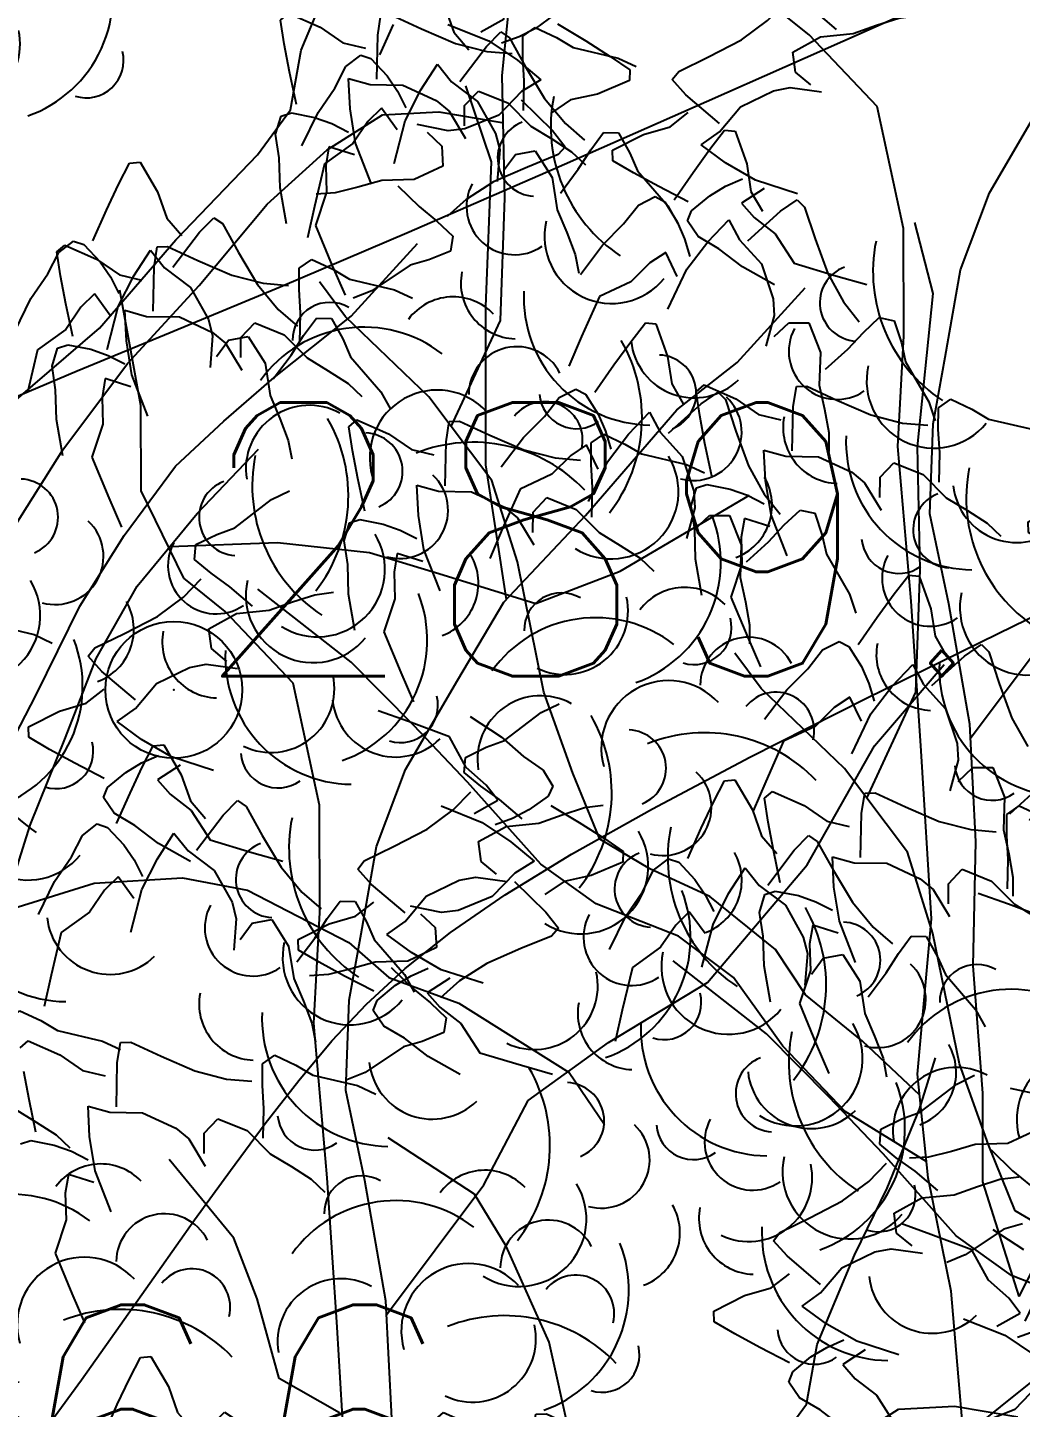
# Model space of a CAD drawing. Header units: millimetres. Extents: x 524954 to 526204, y 9523489 to 9524010.
# Drawn here: x 525984.51 to 525988.13, y 9523735.39 to 9523740.43 of the extents above; entities that cross this region are included whole.
import ezdxf

# ---------------------------------------------------------------- set-up
doc = ezdxf.new("R2010")
doc.units = ezdxf.units.MM
doc.header["$PDMODE"] = 32
doc.header["$PDSIZE"] = 0.5
doc.linetypes.add('ACAD_ISO12W100', pattern=[21, 12, -3, 0, -3, 0, -3])
for name, color, linetype in [('Arbre', 34, 'ACAD_ISO12W100'), ('CN_01_00', 3, 'Continuous'), ('CN_02_00', 4, 'Continuous'), ('CN_10_00', 1, 'Continuous'), ('TopoAlt', 3, 'Continuous'), ('TOPOJIS', 7, 'Continuous')]:
    doc.layers.add(name, color=color, linetype=linetype)
doc.styles.add('Simplex 1.0', font='Simplex.shx', dxfattribs={"width": 0.99, "height": 1})

# ---------------------------------------------------------------- blocks, each defined once
blk = doc.blocks.new('TCPOINT M')
at = {"color": 0}
blk.add_point((0, 0), dxfattribs=at)
at = {"layer": 'TopoAlt', "style": 'Simplex 1.0', "width": 0.99}
blk.add_attdef('ALT', (0.15, 0.15), '', height=1, dxfattribs=at)
blk = doc.blocks.new('v088')
at = {"color": 3, "linetype": 'Continuous'}
for p, q in [((0.1184, 12.2906), (0.1522, 12.1952)), ((-0.1179, 12.1126), (-0.0686, 12.2238)), ((0.1522, 12.1952), (0.2074, 12.1313)), ((0.2717, 12.1435), (0.3242, 12.1966)), ((0.3242, 12.1966), (0.3557, 12.1751)), ((0.3557, 12.1751), (0.415, 12.0689)), ((-0.2428, 12.0693), (-0.1881, 12.111)), ((-0.1881, 12.111), (-0.1505, 12.0986)), ((0.1746, 12.0155), (0.2717, 12.1435)), ((-0.2828, 11.9912), (-0.2428, 12.0693)), ((-0.1505, 12.0986), (-0.0915, 12.0354)), ((0.0317, 11.9844), (0.0922, 12.0781)), ((0.0922, 12.0781), (0.1437, 12.0135)), ((0.415, 12.0689), (0.4841, 11.9528)), ((-0.0915, 12.0354), (-0.0536, 11.98)), ((0.1437, 12.0135), (0.2395, 11.9416)), ((-0.344, 11.9013), (-0.2828, 11.9912)), ((-0.0536, 11.98), (-0.0225, 11.9193)), ((-0.0252, 11.8718), (0.0317, 11.9844)), ((0.4841, 11.9528), (0.5601, 11.8616)), ((-0.4033, 11.7804), (-0.344, 11.9013)), ((-0.1123, 11.9179), (-0.1618, 11.8694)), ((-0.0542, 11.8389), (-0.1123, 11.9179)), ((0.2395, 11.9416), (0.3048, 11.8248)), ((-0.1618, 11.8694), (-0.2169, 11.7884)), ((-0.066, 11.7153), (-0.0252, 11.8718)), ((0.5601, 11.8616), (0.6304, 11.8005)), ((0.3048, 11.8248), (0.32, 11.7651)), ((0.6527, 11.7656), (0.6994, 11.8293)), ((0.6994, 11.8293), (0.7544, 11.828)), ((0.7544, 11.828), (0.796, 11.7537)), ((1.0886, 11.7676), (1.1424, 11.8368)), ((1.1424, 11.8368), (1.1809, 11.833)), ((1.1809, 11.833), (1.2232, 11.7138)), ((-0.2169, 11.7884), (-0.3202, 11.714)), ((0.32, 11.7651), (0.3106, 11.6498)), ((0.3344, 11.6895), (0.378, 11.7487)), ((0.378, 11.7487), (0.4498, 11.7623)), ((0.4498, 11.7623), (0.5114, 11.6644)), ((0.6075, 11.6944), (0.6527, 11.7656)), ((0.796, 11.7537), (0.824, 11.6885)), ((1.027, 11.683), (1.0886, 11.7676)), ((-0.3202, 11.714), (-0.3572, 11.5582)), ((1.2232, 11.7138), (1.2386, 11.6137)), ((0.5114, 11.6644), (0.5299, 11.5465)), ((0.5418, 11.6075), (0.6075, 11.6944)), ((0.824, 11.6885), (0.9344, 11.5607)), ((0.9578, 11.583), (1.027, 11.683)), ((1.2386, 11.6137), (1.2809, 11.5407)), ((-0.3572, 11.5582), (-0.3824, 11.4437)), ((0.7732, 11.4945), (0.827, 11.5637)), ((0.827, 11.5637), (0.8886, 11.5945)), ((0.8886, 11.5945), (0.9232, 11.5753)), ((0.9232, 11.5753), (0.9693, 11.5022)), ((0.9344, 11.5607), (0.97, 11.497)), ((1.3463, 11.5407), (1.4079, 11.583)), ((1.4079, 11.583), (1.4348, 11.556)), ((1.4348, 11.556), (1.4733, 11.4406)), ((0.5299, 11.5465), (0.5653, 11.4632)), ((0.9693, 11.5022), (0.9963, 11.4406)), ((1.0809, 11.4291), (1.1578, 11.5099)), ((1.1578, 11.5099), (1.1963, 11.4368)), ((1.2271, 11.433), (1.3463, 11.5407)), ((0.5653, 11.4632), (0.5962, 11.3829)), ((0.6962, 11.4176), (0.7732, 11.4945)), ((-1.2987, 11.3921), (-1.2695, 11.4174)), ((-1.2695, 11.4174), (-1.1537, 11.3664)), ((-0.9434, 11.3371), (-0.9319, 11.4109)), ((-0.9319, 11.4109), (-0.8938, 11.412)), ((-0.8938, 11.412), (-0.7835, 11.3608)), ((0.6155, 11.3099), (0.6962, 11.4176)), ((0.9963, 11.4406), (1.0155, 11.3753)), ((1.004, 11.3291), (1.0809, 11.4291)), ((1.1963, 11.4368), (1.2771, 11.3483)), ((1.4733, 11.4406), (1.5194, 11.3137)), ((-1.2853, 11.3054), (-1.2987, 11.3921)), ((-1.1537, 11.3664), (-1.0704, 11.3089)), ((-0.7835, 11.3608), (-0.6595, 11.3072)), ((-0.4126, 11.3334), (-0.3673, 11.3647)), ((-0.3673, 11.3647), (-0.2901, 11.3288)), ((0.5962, 11.3829), (0.6091, 11.3149)), ((0.8693, 11.3522), (0.8001, 11.2829)), ((0.927, 11.3906), (0.8693, 11.3522)), ((0.9693, 11.3022), (0.927, 11.3906)), ((1.2771, 11.3483), (1.3194, 11.2214)), ((-1.266, 11.2026), (-1.2853, 11.3054)), ((-1.0704, 11.3089), (-0.9882, 11.2895)), ((-0.9469, 11.1764), (-0.9434, 11.3371)), ((-0.6595, 11.3072), (-0.5444, 11.2779)), ((-0.4131, 11.2545), (-0.4126, 11.3334)), ((-0.2901, 11.3288), (-0.2291, 11.2925)), ((0.9347, 11.1829), (1.004, 11.3291)), ((1.5194, 11.3137), (1.5771, 11.2099)), ((-0.5444, 11.2779), (-0.4516, 11.2697)), ((-0.4079, 11.1703), (-0.4131, 11.2545)), ((-0.2291, 11.2925), (-0.0648, 11.2537)), ((-0.0648, 11.2537), (0.0014, 11.223)), ((0.8001, 11.2829), (0.6847, 11.2291)), ((-1.2408, 11.0836), (-1.266, 11.2026)), ((0.6847, 11.2291), (0.6193, 11.0829)), ((1.3194, 11.2214), (1.3232, 11.1598)), ((1.5771, 11.2099), (1.6348, 11.1368)), ((-1.0503, 11.1789), (-0.9708, 11.1567)), ((-1.0444, 11.0675), (-1.0503, 11.1789)), ((-0.9708, 11.1567), (-0.851, 11.1547)), ((-0.851, 11.1547), (-0.7296, 11.0984)), ((-0.4102, 11.0614), (-0.4079, 11.1703)), ((1.3232, 11.1598), (1.2925, 11.0483)), ((1.6502, 11.0983), (1.7079, 11.1522)), ((1.7079, 11.1522), (1.7617, 11.1406)), ((-0.7296, 11.0984), (-0.6822, 11.0589)), ((-0.6257, 11.0796), (-0.5755, 11.1328)), ((-0.5755, 11.1328), (-0.4682, 11.0896)), ((1.3232, 11.0829), (1.3771, 11.1329)), ((1.3771, 11.1329), (1.4502, 11.1329)), ((1.4502, 11.1329), (1.4925, 11.0252)), ((1.5925, 11.0368), (1.6502, 11.0983)), ((1.7617, 11.1406), (1.7887, 11.0598)), ((-1.2967, 11.0411), (-1.2589, 11.0531)), ((-1.2589, 11.0531), (-1.1741, 11.0365)), ((-1.0245, 10.9429), (-1.0444, 11.0675)), ((-0.6822, 11.0589), (-0.6222, 10.96)), ((-0.6263, 11.0061), (-0.6257, 11.0796)), ((-0.4682, 11.0896), (-0.3841, 11.005)), ((0.6193, 11.0829), (0.5731, 10.9752)), ((1.7887, 11.0598), (1.8041, 10.9906)), ((-1.3166, 10.9752), (-1.2967, 11.0411)), ((-1.1741, 11.0365), (-1.1109, 11.0139)), ((-1.1109, 11.0139), (-1.0501, 10.983)), ((-0.3841, 11.005), (-0.3065, 10.9583)), ((1.4925, 11.0252), (1.4886, 10.906)), ((1.5117, 10.9637), (1.5925, 11.0368)), ((-1.3032, 10.8885), (-1.3166, 10.9752)), ((-0.9657, 10.7922), (-1.0245, 10.9429)), ((-0.3065, 10.9583), (-0.2344, 10.9114)), ((1.8041, 10.9906), (1.8887, 10.8444)), ((-1.122, 10.9292), (-1.1336, 10.8608)), ((-1.0286, 10.8992), (-1.122, 10.9292)), ((-0.2344, 10.9114), (-0.1841, 10.8638)), ((1.4886, 10.906), (1.5079, 10.8175)), ((-1.3, 10.7798), (-1.3032, 10.8885)), ((-1.1336, 10.8608), (-1.1308, 10.7629)), ((1.8887, 10.8444), (1.9118, 10.7752)), ((1.5079, 10.8175), (1.5233, 10.7329)), ((-1.2771, 10.6471), (-1.3, 10.7798)), ((-1.1308, 10.7629), (-1.1708, 10.642)), ((1.5233, 10.7329), (1.5233, 10.6636)), ((-1.1708, 10.642), (-1.1094, 10.4942)), ((-1.1094, 10.4942), (-1.0628, 10.3867)), ((-0.514, 10.4875), (-0.4484, 10.5194)), ((-0.648, 10.3846), (-0.514, 10.4875)), ((-0.7912, 10.3231), (-0.7146, 10.3603)), ((-0.7146, 10.3603), (-0.648, 10.3846)), ((-0.7957, 10.2682), (-0.7912, 10.3231)), ((-0.7348, 10.218), (-0.7957, 10.2682)), ((-0.8359, 10.1311), (-0.7709, 10.1978)), ((-0.6662, 10.1688), (-0.7348, 10.218)), ((1.7617, 10.1424), (1.8156, 10.2117)), ((1.8156, 10.2117), (1.8541, 10.2078)), ((1.8541, 10.2078), (1.8964, 10.0886)), ((-2.6162, 10.1323), (-2.587, 10.1577)), ((-2.587, 10.1577), (-2.4712, 10.1066)), ((-2.2608, 10.0773), (-2.2494, 10.1511)), ((-2.2494, 10.1511), (-2.2113, 10.1522)), ((-2.2113, 10.1522), (-2.101, 10.101)), ((-0.5833, 10.0982), (-0.6662, 10.1688)), ((-0.4378, 10.1134), (-0.3559, 10.1397)), ((-0.3559, 10.1397), (-0.2873, 10.1487)), ((1.7002, 10.0578), (1.7617, 10.1424)), ((-2.6028, 10.0456), (-2.6162, 10.1323)), ((-2.4712, 10.1066), (-2.3879, 10.0492)), ((-2.101, 10.101), (-1.977, 10.0475)), ((-1.7301, 10.0737), (-1.6848, 10.1049)), ((-1.6848, 10.1049), (-1.6075, 10.069)), ((-0.9313, 10.0604), (-0.8359, 10.1311)), ((-0.5231, 10.0829), (-0.4378, 10.1134)), ((1.8964, 10.0886), (1.9118, 9.9886)), ((-2.5835, 9.9428), (-2.6028, 10.0456)), ((-2.3879, 10.0492), (-2.3057, 10.0298)), ((-2.2643, 9.9167), (-2.2608, 10.0773)), ((-1.977, 10.0475), (-1.8618, 10.0181)), ((-1.7305, 9.9947), (-1.7301, 10.0737)), ((-1.6075, 10.069), (-1.5466, 10.0327)), ((-1.0512, 9.9981), (-0.9313, 10.0604)), ((-0.7431, 10.0152), (-0.6418, 10.0712)), ((-0.6418, 10.0712), (-0.5231, 10.0829)), ((1.631, 9.9578), (1.7002, 10.0578)), ((-1.8618, 10.0181), (-1.7691, 10.0099)), ((-1.7254, 9.9105), (-1.7305, 9.9947)), ((-1.5466, 10.0327), (-1.3822, 9.9939)), ((-1.3822, 9.9939), (-1.316, 9.9632)), ((-1.1606, 9.945), (-1.0512, 9.9981)), ((-0.7336, 9.9427), (-0.7431, 10.0152)), ((1.9118, 9.9886), (1.9541, 9.9155)), ((-2.5582, 9.8238), (-2.5835, 9.9428)), ((-1.1838, 9.9148), (-1.1606, 9.945)), ((-0.677, 9.8958), (-0.7336, 9.9427)), ((1.4463, 9.8693), (1.5002, 9.9386)), ((1.5002, 9.9386), (1.5617, 9.9693)), ((1.5617, 9.9693), (1.5963, 9.9501)), ((1.5963, 9.9501), (1.6425, 9.877)), ((2.0195, 9.9155), (2.081, 9.9578)), ((2.081, 9.9578), (2.1079, 9.9309)), ((-2.3678, 9.9191), (-2.2883, 9.8969)), ((-2.3619, 9.8077), (-2.3678, 9.9191)), ((-2.2883, 9.8969), (-2.1685, 9.895)), ((-2.1685, 9.895), (-2.0471, 9.8386)), ((-1.7277, 9.8016), (-1.7254, 9.9105)), ((-1.1339, 9.8592), (-1.1838, 9.9148)), ((-0.8138, 9.874), (-0.7533, 9.8858)), ((-0.7533, 9.8858), (-0.6387, 9.8698)), ((1.7541, 9.8039), (1.831, 9.8847)), ((1.831, 9.8847), (1.8695, 9.8116)), ((1.9002, 9.8078), (2.0195, 9.9155)), ((2.1079, 9.9309), (2.1464, 9.8155)), ((-2.0471, 9.8386), (-1.9997, 9.7992)), ((-1.9432, 9.8199), (-1.893, 9.873)), ((-1.893, 9.873), (-1.7856, 9.8299)), ((-1.0116, 9.755), (-1.1339, 9.8592)), ((-0.9342, 9.8156), (-0.8138, 9.874)), ((1.3694, 9.7924), (1.4463, 9.8693)), ((1.6425, 9.877), (1.6694, 9.8155)), ((-2.6142, 9.7814), (-2.5764, 9.7933)), ((-2.5764, 9.7933), (-2.4916, 9.7768)), ((-2.3419, 9.6831), (-2.3619, 9.8077)), ((-1.9997, 9.7992), (-1.9397, 9.7002)), ((-1.9438, 9.7464), (-1.9432, 9.8199)), ((-1.7856, 9.8299), (-1.7015, 9.7452)), ((-1.1923, 9.7429), (-1.1254, 9.7944)), ((-1.0114, 9.724), (-0.9342, 9.8156)), ((1.2886, 9.6847), (1.3694, 9.7924)), ((1.6694, 9.8155), (1.6887, 9.7501)), ((1.6771, 9.7039), (1.7541, 9.8039)), ((1.8695, 9.8116), (1.9502, 9.7232)), ((2.1464, 9.8155), (2.1926, 9.6885)), ((-2.634, 9.7155), (-2.6142, 9.7814)), ((-2.4916, 9.7768), (-2.4283, 9.7541)), ((-2.4283, 9.7541), (-2.3676, 9.7232)), ((-1.7015, 9.7452), (-1.624, 9.6985)), ((-1.2895, 9.7147), (-1.1923, 9.7429)), ((1.6002, 9.7655), (1.5425, 9.727)), ((1.6425, 9.677), (1.6002, 9.7655)), ((-2.6206, 9.6288), (-2.634, 9.7155)), ((-2.2831, 9.5325), (-2.3419, 9.6831)), ((-1.624, 9.6985), (-1.5519, 9.6516)), ((-1.4022, 9.6572), (-1.2895, 9.7147)), ((-1.0789, 9.6763), (-1.0114, 9.724)), ((1.5425, 9.727), (1.4733, 9.6578)), ((1.6079, 9.5578), (1.6771, 9.7039)), ((1.9502, 9.7232), (1.9925, 9.5962)), ((2.1926, 9.6885), (2.2503, 9.5847)), ((-2.4395, 9.6694), (-2.4511, 9.6011)), ((-2.3461, 9.6395), (-2.4395, 9.6694)), ((-1.5519, 9.6516), (-1.5015, 9.6041)), ((-1.401, 9.6186), (-1.4022, 9.6572)), ((-0.9888, 9.6106), (-1.0789, 9.6763)), ((1.4733, 9.6578), (1.3579, 9.6039)), ((-2.6175, 9.52), (-2.6206, 9.6288)), ((-2.4511, 9.6011), (-2.4483, 9.5032)), ((-1.3254, 9.5742), (-1.401, 9.6186)), ((-0.8796, 9.5473), (-0.9888, 9.6106)), ((1.3579, 9.6039), (1.2925, 9.4577)), ((1.9925, 9.5962), (1.9964, 9.5347)), ((-1.2335, 9.5242), (-1.3254, 9.5742)), ((-0.9892, 9.5252), (-0.9269, 9.5527)), ((-0.7257, 9.4976), (-0.8796, 9.5473)), ((1.9964, 9.5347), (1.9656, 9.4231)), ((-2.5946, 9.3874), (-2.6175, 9.52)), ((-2.4483, 9.5032), (-2.4883, 9.3823)), ((-1.1253, 9.4685), (-1.2335, 9.5242)), ((-1.1132, 9.4352), (-1.0467, 9.4905)), ((-1.0467, 9.4905), (-0.9892, 9.5252)), ((-0.8484, 9.5165), (-0.9306, 9.463)), ((1.9964, 9.4577), (2.0502, 9.5077)), ((2.0502, 9.5077), (2.1233, 9.5077)), ((2.1233, 9.5077), (2.1656, 9.4)), ((-1.1278, 9.3984), (-1.1132, 9.4352)), ((-0.9306, 9.463), (-0.885, 9.4108)), ((1.2925, 9.4577), (1.2463, 9.35)), ((-2.4883, 9.3823), (-2.4269, 9.2344)), ((-1.0892, 9.3413), (-1.1278, 9.3984)), ((-0.885, 9.4108), (-0.8073, 9.3511)), ((2.1656, 9.4), (2.1618, 9.2808)), ((2.1849, 9.3385), (2.2657, 9.4116)), ((-1.0136, 9.2969), (-1.0892, 9.3413)), ((-0.8073, 9.3511), (-0.7389, 9.2437)), ((-0.9273, 9.2307), (-1.0136, 9.2969)), ((2.1618, 9.2808), (2.181, 9.1923)), ((-2.4269, 9.2344), (-2.3802, 9.1269)), ((-0.81, 9.1646), (-0.9273, 9.2307)), ((-0.7389, 9.2437), (-0.5855, 9.1979)), ((-0.5855, 9.1979), (-0.4727, 9.1661)), ((2.181, 9.1923), (2.1964, 9.1077)), ((2.1964, 9.1077), (2.1964, 9.0385)), ((2.1801, 9.009), (2.0697, 9.0483)), ((2.3301, 8.953), (2.1801, 9.009)), ((-2.3661, 8.6466), (-2.3369, 8.6719)), ((-2.3527, 8.5599), (-2.3661, 8.6466)), ((-2.3369, 8.6719), (-2.2212, 8.6209)), ((-2.0108, 8.5916), (-1.9993, 8.6654)), ((-1.9993, 8.6654), (-1.9613, 8.6665)), ((-1.9613, 8.6665), (-1.8509, 8.6153)), ((-2.2212, 8.6209), (-2.1379, 8.5634)), ((-2.0143, 8.4309), (-2.0108, 8.5916)), ((-1.8509, 8.6153), (-1.7269, 8.5617)), ((-1.4805, 8.509), (-1.4801, 8.5879)), ((-1.4801, 8.5879), (-1.4347, 8.6192)), ((-1.4347, 8.6192), (-1.3575, 8.5833)), ((-1.3575, 8.5833), (-1.2966, 8.547)), ((-2.3334, 8.4571), (-2.3527, 8.5599)), ((-2.1379, 8.5634), (-2.0557, 8.544)), ((-1.7269, 8.5617), (-1.6118, 8.5324)), ((-1.6118, 8.5324), (-1.519, 8.5242)), ((-1.2966, 8.547), (-1.1322, 8.5082)), ((-1.4754, 8.4248), (-1.4805, 8.509)), ((-1.1322, 8.5082), (-1.066, 8.4775)), ((-2.3082, 8.3381), (-2.3334, 8.4571)), ((-2.1178, 8.4334), (-2.0382, 8.4112)), ((-2.1118, 8.322), (-2.1178, 8.4334)), ((-1.4776, 8.3159), (-1.4754, 8.4248)), ((-2.0382, 8.4112), (-1.9184, 8.4092)), ((-1.9184, 8.4092), (-1.7971, 8.3529)), ((-1.6931, 8.3341), (-1.643, 8.3873)), ((-1.643, 8.3873), (-1.5356, 8.3441)), ((-2.0919, 8.1974), (-2.1118, 8.322)), ((-1.7971, 8.3529), (-1.7497, 8.3134)), ((-1.6937, 8.2606), (-1.6931, 8.3341)), ((-1.5356, 8.3441), (-1.4515, 8.2595)), ((2.3013, 8.3113), (2.188, 8.335)), ((-2.384, 8.2298), (-2.3641, 8.2956)), ((-2.3641, 8.2956), (-2.3264, 8.3076)), ((-2.3264, 8.3076), (-2.2415, 8.291)), ((-2.2415, 8.291), (-2.1783, 8.2684)), ((-1.7497, 8.3134), (-1.6897, 8.2145)), ((-2.3706, 8.1431), (-2.384, 8.2298)), ((-2.1783, 8.2684), (-2.1175, 8.2375)), ((-1.4515, 8.2595), (-1.374, 8.2128)), ((-2.1895, 8.1837), (-2.2011, 8.1153)), ((-2.0961, 8.1537), (-2.1895, 8.1837)), ((-2.0331, 8.0467), (-2.0919, 8.1974)), ((-1.374, 8.2128), (-1.3019, 8.1659)), ((2.2824, 8.183), (2.1776, 8.1339)), ((-2.3674, 8.0343), (-2.3706, 8.1431)), ((-1.3019, 8.1659), (-1.2515, 8.1184)), ((2.0584, 8.1303), (1.9713, 8.1055)), ((2.1776, 8.1339), (2.0584, 8.1303)), ((-2.2011, 8.1153), (-2.1982, 8.0174)), ((1.8878, 8.0848), (1.8187, 8.0804)), ((1.9713, 8.1055), (1.8878, 8.0848)), ((2.1174, 8.1109), (2.1954, 8.0349)), ((-2.3445, 7.9016), (-2.3674, 8.0343)), ((-2.1982, 8.0174), (-2.2383, 7.8966)), ((2.1954, 8.0349), (2.2605, 7.9811)), ((-2.2383, 7.8966), (-2.1768, 7.7487)), ((1.8965, 7.8022), (1.7861, 7.8414)), ((2.1627, 7.8208), (2.0222, 7.7271)), ((2.1227, 7.8203), (2.2353, 7.7465)), ((2.2308, 7.8405), (2.1627, 7.8208)), ((2.0465, 7.7461), (1.8965, 7.8022)), ((-2.1768, 7.7487), (-2.1302, 7.6412)), ((2.0222, 7.7271), (1.9545, 7.6997)), ((2.1075, 7.6343), (2.0465, 7.7461)), ((-1.6632, 7.6026), (-1.5976, 7.6345)), ((2.1809, 7.5696), (2.1075, 7.6343)), ((-1.7972, 7.4997), (-1.6632, 7.6026)), ((2.223, 7.5144), (2.1809, 7.5696)), ((2.1373, 7.4666), (2.223, 7.5144)), ((2.407, 7.5299), (2.337, 7.4793)), ((-1.9404, 7.4382), (-1.8638, 7.4754)), ((-1.8638, 7.4754), (-1.7972, 7.4997)), ((2.0162, 7.4937), (2.1664, 7.4338)), ((2.337, 7.4793), (2.2772, 7.4485)), ((2.4169, 7.4959), (2.521, 7.4331)), ((-1.9448, 7.3833), (-1.9404, 7.4382)), ((2.1664, 7.4338), (2.2711, 7.3633)), ((2.2772, 7.4485), (2.2132, 7.4252)), ((2.521, 7.4331), (2.6094, 7.377)), ((-1.8839, 7.3331), (-1.9448, 7.3833)), ((2.2711, 7.3633), (2.3565, 7.2916)), ((2.6094, 7.377), (2.6819, 7.3276)), ((-1.985, 7.2461), (-1.9201, 7.3129)), ((-1.8154, 7.2839), (-1.8839, 7.3331)), ((-1.0336, 7.2746), (-0.9936, 7.3527)), ((-0.9936, 7.3527), (-0.9551, 7.3561)), ((-0.9551, 7.3561), (-0.8913, 7.2468)), ((2.6819, 7.3276), (2.6805, 7.289)), ((-1.7325, 7.2133), (-1.8154, 7.2839)), ((-1.5051, 7.2548), (-1.4365, 7.2638)), ((-1.0783, 7.18), (-1.0336, 7.2746)), ((2.3565, 7.2916), (2.286, 7.2486)), ((2.6805, 7.289), (2.5641, 7.2392)), ((-2.0805, 7.1754), (-1.985, 7.2461)), ((-1.6722, 7.1979), (-1.587, 7.2285)), ((-1.587, 7.2285), (-1.5051, 7.2548)), ((-0.8913, 7.2468), (-0.8575, 7.1514)), ((2.286, 7.2486), (2.2028, 7.1624)), ((2.2841, 7.2177), (2.3991, 7.1055)), ((2.4653, 7.2176), (2.395, 7.1707)), ((2.5641, 7.2392), (2.4653, 7.2176)), ((-2.2004, 7.1132), (-2.0805, 7.1754)), ((-1.8923, 7.1303), (-1.791, 7.1862)), ((-1.791, 7.1862), (-1.6722, 7.1979)), ((-1.1277, 7.0688), (-1.0783, 7.18)), ((2.2028, 7.1624), (2.0788, 7.1122)), ((-2.3098, 7.06), (-2.2004, 7.1132)), ((-1.8828, 7.0578), (-1.8923, 7.1303)), ((-0.8575, 7.1514), (-0.8023, 7.0875)), ((-0.7381, 7.0997), (-0.6855, 7.1528)), ((-0.6855, 7.1528), (-0.654, 7.1313)), ((-0.654, 7.1313), (-0.5947, 7.0251)), ((2.0176, 7.1045), (1.9044, 7.1282)), ((2.0788, 7.1122), (2.0176, 7.1045)), ((-2.333, 7.0298), (-2.3098, 7.06)), ((-1.2526, 7.0255), (-1.1978, 7.0672)), ((-1.1978, 7.0672), (-1.1602, 7.0548)), ((-0.8351, 6.9716), (-0.7381, 7.0997)), ((1.9408, 7.0996), (1.9941, 7.049)), ((2.3991, 7.1055), (2.4452, 7.0467)), ((-2.283, 6.9743), (-2.333, 7.0298)), ((-1.8262, 7.0109), (-1.8828, 7.0578)), ((-1.2925, 6.9474), (-1.2526, 7.0255)), ((-1.1602, 7.0548), (-1.1012, 6.9916)), ((-0.978, 6.9406), (-0.9175, 7.0343)), ((-0.9175, 7.0343), (-0.8661, 6.9697)), ((-0.5947, 7.0251), (-0.5257, 6.909)), ((1.9941, 7.049), (1.9988, 6.9761)), ((2.4201, 7.0181), (2.3073, 6.9725)), ((2.4452, 7.0467), (2.4201, 7.0181)), ((-2.1607, 6.8701), (-2.283, 6.9743)), ((-2.0833, 6.9307), (-1.963, 6.9891)), ((-1.963, 6.9891), (-1.9025, 7.0009)), ((-1.9025, 7.0009), (-1.7879, 6.9849)), ((-1.1012, 6.9916), (-1.0633, 6.9361)), ((-0.8661, 6.9697), (-0.7702, 6.8978)), ((0.8128, 6.9092), (0.8527, 6.9872)), ((0.8527, 6.9872), (0.8913, 6.9906)), ((0.8913, 6.9906), (0.9551, 6.8814)), ((1.9988, 6.9761), (1.8939, 6.9271)), ((2.3073, 6.9725), (2.1835, 6.9184)), ((-2.3415, 6.858), (-2.2745, 6.9095)), ((-2.1606, 6.8391), (-2.0833, 6.9307)), ((-1.3538, 6.8575), (-1.2925, 6.9474)), ((-1.0633, 6.9361), (-1.0322, 6.8755)), ((-1.0349, 6.828), (-0.978, 6.9406)), ((-0.5257, 6.909), (-0.4496, 6.8178)), ((0.7681, 6.8145), (0.8128, 6.9092)), ((1.7747, 6.9234), (1.6876, 6.8986)), ((1.8939, 6.9271), (1.7747, 6.9234)), ((2.1835, 6.9184), (2.0835, 6.8543)), ((-2.4387, 6.8298), (-2.3415, 6.858)), ((-1.413, 6.7366), (-1.3538, 6.8575)), ((-1.122, 6.8741), (-1.1715, 6.8255)), ((-1.0639, 6.7951), (-1.122, 6.8741)), ((-0.7702, 6.8978), (-0.705, 6.781)), ((0.9551, 6.8814), (0.9888, 6.786)), ((1.6041, 6.8779), (1.535, 6.8736)), ((1.6876, 6.8986), (1.6041, 6.8779)), ((1.8337, 6.904), (1.9118, 6.828)), ((-2.5514, 6.7723), (-2.4387, 6.8298)), ((-2.228, 6.7914), (-2.1606, 6.8391)), ((-1.1715, 6.8255), (-1.2266, 6.7446)), ((-1.0757, 6.6715), (-1.0349, 6.828)), ((-0.4496, 6.8178), (-0.3793, 6.7567)), ((0.7187, 6.7034), (0.7681, 6.8145)), ((1.9118, 6.828), (1.9768, 6.7743)), ((2.0835, 6.8543), (2.0142, 6.7921)), ((-2.5502, 6.7337), (-2.5514, 6.7723)), ((-2.1379, 6.7256), (-2.228, 6.7914)), ((-0.705, 6.781), (-0.6897, 6.7213)), ((-0.357, 6.7218), (-0.3104, 6.7855)), ((-0.3104, 6.7855), (-0.2553, 6.7842)), ((-0.2553, 6.7842), (-0.2138, 6.7099)), ((0.9888, 6.786), (1.0441, 6.7221)), ((1.1083, 6.7343), (1.1609, 6.7873)), ((1.1609, 6.7873), (1.1923, 6.7659)), ((1.1923, 6.7659), (1.2517, 6.6597)), ((1.9768, 6.7743), (2.0342, 6.7201)), ((-2.4746, 6.6893), (-2.5502, 6.7337)), ((-2.0288, 6.6624), (-2.1379, 6.7256)), ((-1.2266, 6.7446), (-1.3299, 6.6702)), ((-0.6897, 6.7213), (-0.6991, 6.6059)), ((-0.6318, 6.7049), (-0.56, 6.7185)), ((-0.56, 6.7185), (-0.4983, 6.6206)), ((-0.4022, 6.6506), (-0.357, 6.7218)), ((-0.2138, 6.7099), (-0.1857, 6.6447)), ((1.0112, 6.6062), (1.1083, 6.7343)), ((2.0342, 6.7201), (2.0261, 6.6656)), ((-2.3827, 6.6392), (-2.4746, 6.6893)), ((-2.1384, 6.6402), (-2.076, 6.6678)), ((-1.8748, 6.6127), (-2.0288, 6.6624)), ((-1.3299, 6.6702), (-1.3669, 6.5144)), ((-0.6753, 6.6457), (-0.6318, 6.7049)), ((0.5538, 6.582), (0.5938, 6.6601)), ((0.5938, 6.6601), (0.6485, 6.7018)), ((0.6485, 6.7018), (0.6861, 6.6893)), ((0.6861, 6.6893), (0.7451, 6.6262)), ((0.8684, 6.5752), (0.9289, 6.6689)), ((0.9289, 6.6689), (0.9803, 6.6043)), ((1.2517, 6.6597), (1.3207, 6.5436)), ((2.0261, 6.6656), (1.9472, 6.6337)), ((-2.2745, 6.5836), (-2.3827, 6.6392)), ((-2.2624, 6.5503), (-2.1959, 6.6055)), ((-2.1959, 6.6055), (-2.1384, 6.6402)), ((-1.9976, 6.6315), (-2.0798, 6.5781)), ((-0.4983, 6.6206), (-0.4798, 6.5027)), ((-0.4679, 6.5637), (-0.4022, 6.6506)), ((-0.1857, 6.6447), (-0.0753, 6.5169)), ((0.7451, 6.6262), (0.7831, 6.5707)), ((1.879, 6.6139), (1.7385, 6.5203)), ((1.9472, 6.6337), (1.879, 6.6139)), ((-2.0798, 6.5781), (-2.0342, 6.5259)), ((0.4926, 6.4921), (0.5538, 6.582)), ((0.7831, 6.5707), (0.8142, 6.5101)), ((0.8114, 6.4626), (0.8684, 6.5752)), ((0.9803, 6.6043), (1.0762, 6.5324)), ((-2.2769, 6.5134), (-2.2624, 6.5503)), ((-2.2384, 6.4564), (-2.2769, 6.5134)), ((-2.0342, 6.5259), (-1.9565, 6.4662)), ((-1.3669, 6.5144), (-1.3922, 6.3999)), ((-0.0753, 6.5169), (-0.0397, 6.4532)), ((0.7244, 6.5087), (0.6749, 6.4601)), ((0.7824, 6.4297), (0.7244, 6.5087)), ((1.0762, 6.5324), (1.1414, 6.4156)), ((1.3207, 6.5436), (1.3968, 6.4523)), ((1.7385, 6.5203), (1.6708, 6.4929)), ((-2.1628, 6.412), (-2.2384, 6.4564)), ((-1.9565, 6.4662), (-1.8881, 6.3588)), ((-0.4798, 6.5027), (-0.4444, 6.4194)), ((0.4333, 6.3712), (0.4926, 6.4921)), ((0.6749, 6.4601), (0.6198, 6.3792)), ((0.7707, 6.306), (0.8114, 6.4626)), ((-2.0765, 6.3457), (-2.1628, 6.412)), ((-0.4444, 6.4194), (-0.4135, 6.3391)), ((1.1414, 6.4156), (1.1567, 6.3559)), ((1.3968, 6.4523), (1.4671, 6.3913)), ((1.4894, 6.3564), (1.536, 6.4201)), ((1.536, 6.4201), (1.5911, 6.4188)), ((1.5911, 6.4188), (1.6326, 6.3444)), ((2.6849, 6.3343), (2.7388, 6.4036)), ((2.7388, 6.4036), (2.7772, 6.3997)), ((-3.5682, 6.3771), (-3.539, 6.4025)), ((-3.539, 6.4025), (-3.4232, 6.3514)), ((-3.2129, 6.3221), (-3.2014, 6.3959)), ((-3.2014, 6.3959), (-3.1633, 6.397)), ((-3.1633, 6.397), (-3.053, 6.3458)), ((-1.8881, 6.3588), (-1.7347, 6.313)), ((0.6198, 6.3792), (0.5164, 6.3047)), ((1.1567, 6.3559), (1.1472, 6.2405)), ((1.4442, 6.2852), (1.4894, 6.3564)), ((2.7772, 6.3997), (2.8196, 6.2805)), ((-3.4232, 6.3514), (-3.3399, 6.2939)), ((-3.2164, 6.1615), (-3.2129, 6.3221)), ((-3.053, 6.3458), (-2.929, 6.2922)), ((-2.6826, 6.2395), (-2.6821, 6.3185)), ((-2.6821, 6.3185), (-2.6368, 6.3497)), ((-2.6368, 6.3497), (-2.5596, 6.3138)), ((-2.5596, 6.3138), (-2.4986, 6.2775)), ((-1.9592, 6.2797), (-2.0765, 6.3457)), ((-1.7347, 6.313), (-1.6219, 6.2812)), ((-0.4135, 6.3391), (-0.4006, 6.2711)), ((0.5164, 6.3047), (0.4795, 6.1489)), ((1.171, 6.2803), (1.2146, 6.3394)), ((1.2146, 6.3394), (1.2864, 6.3531)), ((1.2864, 6.3531), (1.3481, 6.2552)), ((1.6326, 6.3444), (1.6606, 6.2793)), ((2.6234, 6.2497), (2.6849, 6.3343)), ((-3.5355, 6.1876), (-3.5548, 6.2904)), ((-3.3399, 6.2939), (-3.2577, 6.2746)), ((-2.929, 6.2922), (-2.8139, 6.2629)), ((-2.8139, 6.2629), (-2.7211, 6.2547)), ((-2.4986, 6.2775), (-2.3343, 6.2387)), ((1.3481, 6.2552), (1.3665, 6.1373)), ((1.3784, 6.1983), (1.4442, 6.2852)), ((1.6606, 6.2793), (1.771, 6.1515)), ((2.8196, 6.2805), (2.8349, 6.1805)), ((-2.6774, 6.1553), (-2.6826, 6.2395)), ((-2.3343, 6.2387), (-2.2681, 6.208)), ((2.5541, 6.1497), (2.6234, 6.2497)), ((-3.5103, 6.0686), (-3.5355, 6.1876)), ((-3.3198, 6.1639), (-3.2403, 6.1417)), ((-3.3139, 6.0525), (-3.3198, 6.1639)), ((-2.6797, 6.0464), (-2.6774, 6.1553)), ((1.771, 6.1515), (1.8066, 6.0878)), ((2.4234, 6.1305), (2.4849, 6.1612)), ((2.4849, 6.1612), (2.5195, 6.142)), ((2.8349, 6.1805), (2.8773, 6.1074)), ((-3.2403, 6.1417), (-3.1205, 6.1398)), ((-3.1205, 6.1398), (-2.9991, 6.0834)), ((-2.8952, 6.0647), (-2.845, 6.1178)), ((-2.845, 6.1178), (-2.7377, 6.0747)), ((1.3665, 6.1373), (1.4019, 6.054)), ((2.3695, 6.0612), (2.4234, 6.1305)), ((2.5195, 6.142), (2.5657, 6.0689)), ((2.8234, 5.9997), (2.9427, 6.1074)), ((2.9427, 6.1074), (3.0042, 6.1497)), ((3.0042, 6.1497), (3.0311, 6.1228)), ((3.0311, 6.1228), (3.0696, 6.0074)), ((-3.294, 5.9279), (-3.3139, 6.0525)), ((-2.9991, 6.0834), (-2.9517, 6.044)), ((-2.8958, 5.9912), (-2.8952, 6.0647)), ((-2.7377, 6.0747), (-2.6536, 5.99)), ((1.4019, 6.054), (1.4328, 5.9737)), ((2.2926, 5.9843), (2.3695, 6.0612)), ((2.5657, 6.0689), (2.5926, 6.0074)), ((2.6772, 5.9958), (2.7542, 6.0766)), ((2.7542, 6.0766), (2.7926, 6.0035)), ((-3.5662, 6.0262), (-3.5284, 6.0381)), ((-3.5284, 6.0381), (-3.4436, 6.0215)), ((-3.4436, 6.0215), (-3.3804, 5.9989)), ((-2.9517, 6.044), (-2.8917, 5.945)), ((2.5926, 6.0074), (2.6118, 5.942)), ((2.7926, 6.0035), (2.8734, 5.9151)), ((3.0696, 6.0074), (3.1158, 5.8804)), ((-3.3804, 5.9989), (-3.3196, 5.968)), ((-2.6536, 5.99), (-2.576, 5.9433)), ((1.4328, 5.9737), (1.4458, 5.9057)), ((2.2118, 5.8766), (2.2926, 5.9843)), ((2.5234, 5.9574), (2.4657, 5.9189)), ((2.5657, 5.8689), (2.5234, 5.9574)), ((2.6003, 5.8958), (2.6772, 5.9958)), ((-3.3915, 5.9142), (-3.4031, 5.8459)), ((-3.2981, 5.8843), (-3.3915, 5.9142)), ((-3.2352, 5.7773), (-3.294, 5.9279)), ((-2.576, 5.9433), (-2.5039, 5.8964)), ((2.4657, 5.9189), (2.3964, 5.8497)), ((2.8734, 5.9151), (2.9157, 5.7881)), ((-2.5039, 5.8964), (-2.4536, 5.8489)), ((2.3964, 5.8497), (2.281, 5.7958)), ((2.5311, 5.7497), (2.6003, 5.8958)), ((3.1158, 5.8804), (3.1734, 5.7766)), ((-3.4031, 5.8459), (-3.4003, 5.748)), ((2.281, 5.7958), (2.2156, 5.6496)), ((2.9157, 5.7881), (2.9196, 5.7266)), ((3.1734, 5.7766), (3.2311, 5.7035)), ((-3.4003, 5.748), (-3.4403, 5.6271)), ((2.9196, 5.7266), (2.8888, 5.615)), ((2.9196, 5.6496), (2.9734, 5.6996)), ((2.9734, 5.6996), (3.0465, 5.6996)), ((3.0465, 5.6996), (3.0888, 5.5919)), ((3.2465, 5.665), (3.3042, 5.7189)), ((3.3042, 5.7189), (3.3581, 5.7073)), ((3.3581, 5.7073), (3.385, 5.6266)), ((2.2156, 5.6496), (2.1695, 5.5419)), ((3.1888, 5.6035), (3.2465, 5.665)), ((-3.4403, 5.6271), (-3.3789, 5.4792)), ((3.1081, 5.5304), (3.1888, 5.6035)), ((3.385, 5.6266), (3.4004, 5.5573)), ((3.0888, 5.5919), (3.085, 5.4727)), ((3.4004, 5.5573), (3.485, 5.4112)), ((-3.3789, 5.4792), (-3.3323, 5.3717)), ((3.085, 5.4727), (3.1042, 5.3842)), ((3.485, 5.4112), (3.5081, 5.3419)), ((3.1042, 5.3842), (3.1196, 5.2996)), ((3.1196, 5.2996), (3.1196, 5.2304)), ((1.8724, 4.9461), (1.762, 4.9854)), ((2.0224, 4.89), (1.8724, 4.9461)), ((2.0987, 4.9642), (2.2113, 4.8904)), ((0.8993, 4.7791), (0.9393, 4.8572)), ((0.9393, 4.8572), (0.9778, 4.8606)), ((0.9778, 4.8606), (1.0416, 4.7513)), ((2.0834, 4.7783), (2.0224, 4.89)), ((2.2113, 4.8904), (2.2929, 4.8185)), ((2.2929, 4.8185), (2.3654, 4.7691)), ((0.8546, 4.6845), (0.8993, 4.7791)), ((1.0416, 4.7513), (1.0754, 4.656)), ((2.1569, 4.7135), (2.0834, 4.7783)), ((2.3654, 4.7691), (2.4, 4.7096)), ((2.1989, 4.6584), (2.1569, 4.7135)), ((2.4, 4.7096), (2.383, 4.6739)), ((0.8053, 4.5733), (0.8546, 4.6845)), ((1.0754, 4.656), (1.1306, 4.592)), ((1.1948, 4.6042), (1.2474, 4.6573)), ((1.2474, 4.6573), (1.2789, 4.6359)), ((2.1133, 4.6106), (2.1989, 4.6584)), ((2.383, 4.6739), (2.3129, 4.6232)), ((2.3928, 4.6398), (2.497, 4.577)), ((1.0978, 4.4762), (1.1948, 4.6042)), ((1.2789, 4.6359), (1.3382, 4.5297)), ((1.9921, 4.6376), (2.1424, 4.5777)), ((2.2532, 4.5924), (2.1892, 4.5691)), ((2.3129, 4.6232), (2.2532, 4.5924)), ((0.6804, 4.53), (0.7351, 4.5718)), ((0.7351, 4.5718), (0.7727, 4.5593)), ((0.7727, 4.5593), (0.8317, 4.4961)), ((0.9549, 4.4451), (1.0154, 4.5388)), ((1.0154, 4.5388), (1.0668, 4.4742)), ((2.1424, 4.5777), (2.247, 4.5072)), ((2.497, 4.577), (2.5853, 4.5209)), ((0.6404, 4.452), (0.6804, 4.53)), ((0.8317, 4.4961), (0.8696, 4.4407)), ((1.3382, 4.5297), (1.4072, 4.4136)), ((2.247, 4.5072), (2.3325, 4.4356)), ((2.5853, 4.5209), (2.6578, 4.4715)), ((0.5791, 4.362), (0.6404, 4.452)), ((0.8696, 4.4407), (0.9007, 4.38)), ((0.898, 4.3325), (0.9549, 4.4451)), ((1.0668, 4.4742), (1.1627, 4.4024)), ((2.6578, 4.4715), (2.6564, 4.4329)), ((1.1627, 4.4024), (1.228, 4.2856)), ((1.4072, 4.4136), (1.4833, 4.3223)), ((2.262, 4.3926), (2.1788, 4.3064)), ((2.3325, 4.4356), (2.262, 4.3926)), ((2.6564, 4.4329), (2.5401, 4.3831)), ((0.5199, 4.2411), (0.5791, 4.362)), ((0.8109, 4.3786), (0.7614, 4.3301)), ((0.869, 4.2996), (0.8109, 4.3786)), ((2.2601, 4.3616), (2.3751, 4.2494)), ((2.4412, 4.3615), (2.371, 4.3146)), ((2.5401, 4.3831), (2.4412, 4.3615)), ((0.7614, 4.3301), (0.7063, 4.2491)), ((0.8572, 4.176), (0.898, 4.3325)), ((1.4833, 4.3223), (1.5536, 4.2613)), ((1.5759, 4.2264), (1.6226, 4.29)), ((1.6226, 4.29), (1.6776, 4.2887)), ((1.6776, 4.2887), (1.7191, 4.2144)), ((2.1788, 4.3064), (2.0548, 4.2561)), ((0.7063, 4.2491), (0.603, 4.1747)), ((1.228, 4.2856), (1.2432, 4.2258)), ((1.9936, 4.2484), (1.8803, 4.2721)), ((1.9168, 4.2436), (1.9701, 4.193)), ((2.0548, 4.2561), (1.9936, 4.2484)), ((2.3751, 4.2494), (2.4212, 4.1906)), ((1.2432, 4.2258), (1.2338, 4.1105)), ((1.2576, 4.1502), (1.3011, 4.2094)), ((1.3011, 4.2094), (1.373, 4.223)), ((1.373, 4.223), (1.4346, 4.1251)), ((1.5307, 4.1551), (1.5759, 4.2264)), ((1.7191, 4.2144), (1.7472, 4.1493)), ((1.9701, 4.193), (1.9747, 4.12)), ((2.4212, 4.1906), (2.396, 4.1621)), ((0.603, 4.1747), (0.566, 4.0189)), ((1.465, 4.0683), (1.5307, 4.1551)), ((1.7472, 4.1493), (1.8576, 4.0214)), ((2.396, 4.1621), (2.2833, 4.1164)), ((1.4346, 4.1251), (1.4531, 4.0073)), ((1.9747, 4.12), (1.8699, 4.071)), ((2.2833, 4.1164), (2.1595, 4.0623)), ((1.6636, 4.0426), (1.5801, 4.0219)), ((1.7506, 4.0673), (1.6636, 4.0426)), ((1.8699, 4.071), (1.7506, 4.0673)), ((1.8097, 4.0479), (1.8877, 3.9719)), ((2.1595, 4.0623), (2.0595, 3.9982)), ((0.566, 4.0189), (0.5407, 3.9045)), ((1.4531, 4.0073), (1.4885, 3.9239)), ((1.5801, 4.0219), (1.511, 4.0175)), ((1.8576, 4.0214), (1.8932, 3.9577)), ((2.0595, 3.9982), (1.9902, 3.936)), ((1.8877, 3.9719), (1.9528, 3.9182)), ((1.4885, 3.9239), (1.5194, 3.8437)), ((1.9528, 3.9182), (2.0102, 3.864)), ((1.5194, 3.8437), (1.5323, 3.7756)), ((2.0102, 3.864), (2.002, 3.8096)), ((2.002, 3.8096), (1.9231, 3.7776)), ((1.855, 3.7579), (1.7144, 3.6642)), ((1.9231, 3.7776), (1.855, 3.7579)), ((1.7144, 3.6642), (1.6468, 3.6368))]:
    blk.add_line(p, q, dxfattribs=at)
at = {"linetype": 'Continuous'}
for p, q in [((0.2897, 11.7219), (0.1969, 11.9998)), ((0.2697, 11.1929), (0.2897, 11.7219)), ((-0.9914, 10.8307), (-1.0686, 11.252)), ((1.1882, 10.9882), (1.4374, 11.2608)), ((0.2693, 10.6145), (0.2697, 11.1929)), ((0.9679, 10.8157), (1.1882, 10.9882)), ((-0.9911, 10.5198), (-0.9914, 10.8307)), ((0.6339, 10.4293), (0.9679, 10.8157)), ((-1.7492, 10.4915), (-1.8168, 10.7513)), ((0.3448, 10.1217), (0.2693, 10.6145)), ((-1.8059, 9.9306), (-1.7492, 10.4915)), ((-0.8352, 10.1996), (-0.9911, 10.5198)), ((0.3358, 10.1122), (0.6339, 10.4293)), ((-0.6834, 10.0784), (-0.8352, 10.1996)), ((0.1676, 9.8288), (0.3358, 10.1122)), ((-0.4354, 9.8162), (-0.6834, 10.0784)), ((-1.7966, 9.483), (-1.8059, 9.9306)), ((1.6901, 9.587), (1.945, 9.8846)), ((-0.339, 9.3704), (-0.4354, 9.8162)), ((-0.0246, 9.5014), (0.1676, 9.8288)), ((1.4442, 9.1527), (1.6901, 9.587)), ((-1.8121, 9.0349), (-1.7966, 9.483)), ((-0.1306, 9.2193), (-0.0246, 9.5014)), ((-0.337, 8.9787), (-0.339, 9.3704)), ((-0.1861, 8.901), (-0.1306, 9.2193)), ((-2.3783, 9.048), (-2.4742, 9.1766)), ((1.08, 8.7222), (1.4442, 9.1527)), ((-2.0737, 8.7558), (-2.3783, 9.048)), ((-1.992, 8.6473), (-1.8121, 9.0349)), ((-0.3597, 8.574), (-0.337, 8.9787)), ((-0.2308, 8.6575), (-0.1861, 8.901)), ((-1.8434, 8.4497), (-2.0737, 8.7558)), ((0.7177, 8.5032), (1.08, 8.7222)), ((-0.2426, 8.3277), (-0.2308, 8.6575)), ((-0.3105, 8.0091), (-0.3597, 8.574)), ((0.4236, 8.2918), (0.7177, 8.5032)), ((-1.7501, 8.1531), (-1.8434, 8.4497)), ((1.8546, 8.2596), (1.9129, 8.4473)), ((-0.1735, 7.9995), (-0.2426, 8.3277)), ((0.2621, 7.9837), (0.4236, 8.2918)), ((1.7363, 7.971), (1.8546, 8.2596)), ((-1.6531, 7.6763), (-1.7501, 8.1531)), ((-2.3581, 7.786), (-2.6995, 8.0525)), ((-0.2742, 7.4626), (-0.3105, 8.0091)), ((-0.0959, 7.5596), (-0.1735, 7.9995)), ((-0.0934, 7.5087), (0.2621, 7.9837)), ((1.617, 7.726), (1.7363, 7.971)), ((-2.1294, 7.5544), (-2.3581, 7.786)), ((1.4808, 7.3998), (1.617, 7.726)), ((-1.5474, 7.38), (-1.6531, 7.6763)), ((-1.9323, 7.3471), (-2.1294, 7.5544)), ((-0.0745, 7.1309), (-0.0959, 7.5596)), ((-0.2365, 6.8477), (-0.2742, 7.4626)), ((-1.4491, 7.1395), (-1.5474, 7.38)), ((1.4418, 7.1813), (1.4808, 7.3998)), ((-1.6648, 7.048), (-1.9323, 7.3471)), ((1.3209, 7.0171), (1.4418, 7.1813)), ((1.5755, 7.0348), (1.778, 7.1634)), ((1.778, 7.1634), (1.983, 7.1739)), ((1.983, 7.1739), (2.2139, 7.1352)), ((-1.2665, 7.0314), (-1.4491, 7.1395)), ((-0.0837, 6.6768), (-0.0745, 7.1309)), ((-1.4628, 6.9029), (-1.6648, 7.048)), ((-1.0467, 6.9303), (-1.2665, 7.0314)), ((1.0227, 6.7061), (1.3209, 7.0171)), ((1.3557, 6.8374), (1.5755, 7.0348)), ((-0.8063, 6.7363), (-1.0467, 6.9303)), ((-1.1618, 6.7848), (-1.4628, 6.9029)), ((-0.2869, 6.2807), (-0.2365, 6.8477)), ((1.107, 6.54), (1.3557, 6.8374)), ((-0.9597, 6.6336), (-1.1618, 6.7848)), ((-0.6972, 6.5707), (-0.8063, 6.7363)), ((0.7433, 6.3831), (1.0227, 6.7061)), ((-0.0491, 6.2111), (-0.0837, 6.6768)), ((1.6628, 6.4272), (1.906, 6.6935)), ((-0.7803, 6.3824), (-0.9597, 6.6336)), ((-0.4884, 6.4009), (-0.6972, 6.5707)), ((0.8455, 6.2546), (1.107, 6.54)), ((1.3814, 6.2037), (1.6628, 6.4272)), ((-0.5514, 6.1446), (-0.7803, 6.3824)), ((-0.2789, 6.2036), (-0.4884, 6.4009)), ((0.4379, 6.1217), (0.7433, 6.3831)), ((-0.2479, 5.9022), (-0.2869, 6.2807)), ((0.6096, 5.9388), (0.8455, 6.2546)), ((-0.0486, 5.8877), (-0.0491, 6.2111)), ((1.1982, 6.0444), (1.3814, 6.2037)), ((-0.2539, 5.9607), (-0.5514, 6.1446)), ((-1.9071, 5.8427), (-2.2223, 6.0475)), ((1.0213, 5.879), (1.1982, 6.0444)), ((-2.7868, 5.6812), (-3.0229, 5.9686)), ((-0.1646, 5.4873), (-0.2479, 5.9022)), ((0.4109, 5.6237), (0.6096, 5.9388)), ((1.0995, 5.7065), (1.3247, 5.9413)), ((0.0846, 5.4676), (-0.0486, 5.8877)), ((0.8338, 5.6263), (1.0213, 5.879)), ((-1.7911, 5.6523), (-1.9071, 5.8427)), ((0.0846, 5.4676), (0.2399, 5.7756)), ((2.6462, 5.4963), (3.1193, 5.7735)), ((0.8812, 5.4407), (1.0995, 5.7065)), ((-2.7013, 5.4591), (-2.7868, 5.6812)), ((-1.6346, 5.3011), (-1.7911, 5.6523)), ((0.6713, 5.3679), (0.8338, 5.6263)), ((1.0006, 5.5861), (1.394, 5.6007)), ((1.394, 5.6007), (1.7306, 5.5642)), ((1.7306, 5.5642), (1.9997, 5.4827)), ((2.3377, 5.3779), (2.6462, 5.4963)), ((-2.6206, 5.1685), (-2.7013, 5.4591)), ((-0.1073, 4.8293), (-0.1646, 5.4873)), ((1.9997, 5.4827), (2.3377, 5.3779)), ((0.7312, 5.1764), (0.8812, 5.4407)), ((0.5102, 5.0412), (0.6713, 5.3679)), ((-1.5592, 4.9668), (-1.6346, 5.3011)), ((-2.4003, 5.0425), (-2.6206, 5.1685)), ((0.6191, 4.888), (0.7312, 5.1764)), ((0.3786, 4.7897), (0.5102, 5.0412)), ((0.489, 4.5681), (0.6191, 4.888)), ((0.3841, 4.2301), (0.489, 4.5681)), ((0.3911, 4.2526), (0.7235, 4.3553)), ((0.7235, 4.3553), (1.0465, 4.3745)), ((1.0465, 4.3745), (1.2838, 4.3297)), ((1.2838, 4.3297), (1.6547, 4.1385)), ((1.6547, 4.1385), (1.8004, 4.0109)), ((1.8004, 4.0109), (2.0573, 3.9168)), ((2.0573, 3.9168), (2.4606, 3.664)), ((2.4606, 3.664), (2.589, 3.4739))]:
    blk.add_line(p, q, dxfattribs=at)
at = {"color": 3, "linetype": 'Continuous'}
for centre, major_axis, start_param, end_param in [((-0.3005, 11.0717), (0.0964, 0.0964), 0.254619, 2.377018), ((0.1501, 11.0237), (0.1445, 0.1445), 6.263619, 7.998733), ((-0.1756, 10.6509), (0.3298, 0.3298), 0.12682, 1.733702), ((0.3829, 10.8698), (-0.1246, 0.1246), 4.396235, 7.060094), ((0.2754, 10.7857), (0.3995, 0.3995), 4.836335, 6.022049), ((0.8987, 10.8757), (0.099, 0.099), 4.31771, 7.031286), ((0.0911, 10.6412), (0.1741, 0.1741), 6.236163, 8.918901), ((-0.3757, 10.5998), (0.1641, 0.1641), 0.282297, 2.520721), ((0.4834, 10.7051), (-0.099, 0.099), 3.680741, 6.394318), ((1.0287, 10.7332), (-0.1246, 0.1246), 2.081137, 4.744996), ((0.2226, 10.1318), (-0.3995, 0.3995), 4.689978, 5.875693), ((0.7276, 10.5169), (-0.1741, 0.1741), 1.793126, 4.475865), ((1.1114, 10.4666), (-0.1445, 0.1445), 2.713295, 4.448408), ((0.6623, 10.2582), (-0.3298, 0.3298), 2.69514, 4.302022), ((0.5573, 10.0804), (0.1641, 0.1641), 3.478918, 5.717341), ((1.0314, 10.0206), (0.0964, 0.0964), 3.62262, 5.745019), ((-1.0632, 9.7428), (0.3995, 0.3995), 2.158504, 3.344219), ((-1.6825, 9.6282), (-0.099, 0.099), -0.421529, 2.292047), ((0.1648, 9.4153), (0.3995, 0.3995), 4.836335, 6.022049), ((0.7881, 9.5054), (-0.099, 0.099), 2.746913, 5.46049), ((-1.7599, 9.4514), (-0.1246, 0.1246), 0.293965, 2.957824), ((0.9181, 9.3628), (0.1246, 0.1246), 3.651933, 6.315792), ((-1.4053, 9.3432), (0.1741, 0.1741), 2.133893, 4.816631), ((0.1148, 9.2139), (-0.3995, 0.3995), 0.587708, 1.773422), ((-0.5045, 9.0993), (0.099, 0.099), 1.149268, 3.862844), ((0.617, 9.1466), (-0.1741, 0.1741), 1.793126, 4.475865), ((-1.7527, 9.1724), (-0.1445, 0.1445), 0.590553, 2.325666), ((1.0008, 9.0963), (-0.1445, 0.1445), 2.713295, 4.448408), ((-1.2605, 9.1191), (0.3298, 0.3298), 2.307735, 3.914618), ((0.5518, 8.8878), (-0.3298, 0.3298), 2.69514, 4.302022), ((-0.5819, 8.9225), (0.1246, 0.1246), 1.864761, 4.52862), ((0.9486, 8.7133), (-0.3995, 0.3995), 3.265538, 4.451253), ((-1.1039, 8.9843), (0.1641, 0.1641), 2.463212, 4.701636), ((1.5719, 8.8034), (0.099, 0.099), 4.31771, 7.031286), ((-0.2273, 8.8143), (0.1741, 0.1741), 2.133893, 4.816631), ((1.7019, 8.6608), (0.1246, 0.1246), 3.651933, 6.315792), ((-1.5338, 8.7756), (0.0964, 0.0964), 2.435534, 4.557933), ((0.4467, 8.71), (-0.1641, 0.1641), 1.908121, 4.146545), ((-0.5746, 8.6435), (0.1445, 0.1445), 2.161349, 3.896462), ((0.9208, 8.6502), (0.0964, 0.0964), 3.62262, 5.745019), ((-0.0825, 8.5902), (0.3298, 0.3298), 2.307735, 3.914618), ((1.4008, 8.4446), (0.1741, 0.1741), 3.363922, 6.046661), ((-2.1547, 8.4302), (0.3995, 0.3995), 2.158504, 3.344219), ((1.7845, 8.3943), (-0.1445, 0.1445), 2.713295, 4.448408), ((-2.774, 8.3155), (-0.099, 0.099), -0.421529, 2.292047), ((0.0741, 8.4554), (0.1641, 0.1641), 2.463212, 4.701636), ((-0.0612, 8.1267), (-0.3995, 0.3995), 3.265538, 4.451253), ((0.5622, 8.2168), (0.099, 0.099), 4.31771, 7.031286), ((1.3355, 8.1858), (-0.3298, 0.3298), 2.69514, 4.302022), ((-2.8514, 8.1388), (-0.1246, 0.1246), 0.293965, 2.957824), ((-0.3558, 8.2467), (0.0964, 0.0964), 2.435534, 4.557933), ((0.6922, 8.0742), (-0.1246, 0.1246), 2.081137, 4.744996), ((-2.4968, 8.0306), (0.1741, 0.1741), 2.133893, 4.816631), ((-1.5891, 7.9031), (0.0964, 0.0964), 0.254619, 2.377018), ((-1.1385, 7.8551), (-0.1445, 0.1445), 4.692823, 6.427936), ((1.2305, 8.008), (0.1641, 0.1641), 3.478918, 5.717341), ((0.391, 7.858), (0.1741, 0.1741), 3.363922, 6.046661), ((1.7045, 7.9482), (-0.0964, 0.0964), 2.051824, 4.174223), ((-1.4642, 7.4823), (0.3298, 0.3298), 0.12682, 1.733702), ((-2.8441, 7.8598), (-0.1445, 0.1445), 0.590553, 2.325666), ((-0.9057, 7.7012), (0.1246, 0.1246), 5.967031, 8.63089), ((0.7748, 7.8077), (-0.1445, 0.1445), 2.713295, 4.448408), ((-2.352, 7.8064), (0.3298, 0.3298), 2.307735, 3.914618), ((0.3258, 7.5992), (0.3298, 0.3298), 4.265936, 5.872819), ((-1.1975, 7.4726), (-0.1741, 0.1741), 4.665366, 7.348105), ((-1.6643, 7.4312), (-0.1641, 0.1641), -1.288499, 0.949924), ((-0.8052, 7.5365), (-0.099, 0.099), 3.680741, 6.394318), ((-2.1954, 7.6717), (0.1641, 0.1641), 2.463212, 4.701636), ((-1.0661, 6.9632), (-0.3995, 0.3995), 4.689978, 5.875693), ((0.2207, 7.4214), (0.1641, 0.1641), 3.478918, 5.717341), ((-2.6253, 7.463), (0.0964, 0.0964), 2.435534, 4.557933), ((0.6948, 7.3616), (-0.0964, 0.0964), 2.051824, 4.174223), ((-0.1929, 6.3242), (-0.3995, 0.3995), 0.587708, 1.773422), ((-0.8122, 6.2095), (-0.099, 0.099), -0.421529, 2.292047), ((-0.8896, 6.0328), (0.1246, 0.1246), 1.864761, 4.52862), ((1.088, 5.7707), (-0.3995, 0.3995), 3.265538, 4.451253), ((1.7113, 5.8608), (0.099, 0.099), 4.31771, 7.031286), ((-0.535, 5.9246), (0.1741, 0.1741), 2.133893, 4.816631), ((-2.32, 5.773), (0.0964, 0.0964), 0.254619, 2.377018), ((-1.8693, 5.7251), (0.1445, 0.1445), 6.263619, 7.998733), ((-2.1951, 5.3523), (0.3298, 0.3298), 0.12682, 1.733702), ((0.4516, 5.6925), (0.099, 0.099), 4.31771, 7.031286), ((1.8413, 5.7182), (-0.1246, 0.1246), 2.081137, 4.744996), ((-1.6366, 5.5711), (-0.1246, 0.1246), 4.396235, 7.060094), ((-0.8824, 5.7538), (-0.1445, 0.1445), 0.590553, 2.325666), ((-0.3902, 5.7004), (0.3298, 0.3298), 2.307735, 3.914618), ((0.5816, 5.5499), (0.1246, 0.1246), 3.651933, 6.315792), ((-1.9284, 5.3425), (0.1741, 0.1741), 6.236163, 8.918901), ((1.5402, 5.502), (0.1741, 0.1741), 3.363922, 6.046661), ((-2.3952, 5.3012), (-0.1641, 0.1641), -1.288499, 0.949924), ((-1.536, 5.4064), (0.099, 0.099), 5.251538, 7.965114), ((1.924, 5.4517), (-0.1445, 0.1445), 2.713295, 4.448408), ((-0.2336, 5.5657), (-0.1641, 0.1641), 0.892416, 3.130839), ((0.2804, 5.3337), (0.1741, 0.1741), 3.363922, 6.046661), ((-1.7969, 4.8332), (0.3995, 0.3995), 6.260774, 7.446489), ((1.4749, 5.2432), (0.3298, 0.3298), 4.265936, 5.872819), ((-0.6635, 5.357), (0.0964, 0.0964), 2.435534, 4.557933), ((0.6642, 5.2834), (-0.1445, 0.1445), 2.713295, 4.448408), ((0.2152, 5.0749), (-0.3298, 0.3298), 2.69514, 4.302022), ((1.3699, 5.0654), (-0.1641, 0.1641), 1.908121, 4.146545), ((1.844, 5.0056), (-0.0964, 0.0964), 2.051824, 4.174223), ((0.5842, 4.8373), (0.0964, 0.0964), 3.62262, 5.745019)]:
    blk.add_ellipse(centre, major_axis=major_axis, ratio=1, start_param=start_param, end_param=end_param, dxfattribs=at)

msp = doc.modelspace()

# ---------------------------------------------------------------- linework, layer by layer
at = {"layer": 'CN_01_00', "elevation": 289, "flags": 128}
msp.add_lwpolyline([(525984.5563, 9523735.2884), (525984.7019, 9523735.4891), (525984.8436, 9523735.6882), (525984.9816, 9523735.8836), (525985.1159, 9523736.073), (525985.2464, 9523736.2541), (525985.3732, 9523736.4248), (525985.4964, 9523736.5828), (525985.6174, 9523736.7271), (525985.7441, 9523736.8617), (525985.8858, 9523736.9921), (525986.0518, 9523737.1234), (525986.2515, 9523737.2609), (525986.4942, 9523737.4099), (525986.7892, 9523737.5758), (525987.1459, 9523737.7639), (525987.5702, 9523737.9779), (525988.0537, 9523738.2162), (525988.5849, 9523738.4757)], dxfattribs=at)
at = {"layer": 'CN_02_00', "elevation": 288, "flags": 128}
msp.add_lwpolyline([(525987.8958, 9523735.2578), (525988.2275, 9523735.5228), (525988.5781, 9523735.7842), (525988.9475, 9523736.0408), (525989.3353, 9523736.2911), (525989.7406, 9523736.5341), (525990.1598, 9523736.7707), (525990.5888, 9523737.002), (525991.0232, 9523737.2292), (525991.4588, 9523737.4533), (525991.8914, 9523737.6757)], dxfattribs=at)
at = {"layer": 'CN_10_00', "elevation": 290, "flags": 128}
msp.add_lwpolyline([(525982.5466, 9523737.6659), (525982.8102, 9523737.9249), (525983.0616, 9523738.1663), (525983.296, 9523738.3789), (525983.5115, 9523738.5552), (525983.7173, 9523738.7012), (525983.9257, 9523738.8266), (525984.1486, 9523738.9411), (525984.3981, 9523739.0544), (525984.6866, 9523739.176), (525985.0259, 9523739.3156), (525985.4283, 9523739.4828), (525985.9004, 9523739.6841), (525986.4268, 9523739.9129), (525986.9869, 9523740.1594), (525987.5598, 9523740.4137), (525988.1247, 9523740.6661)], dxfattribs=at)

# ---------------------------------------------------------------- block references
at = {"layer": 'Arbre'}
for p in [(525984.025, 9523732.948), (525988.046, 9523730.325), (525989.565, 9523728.967), (525985.911, 9523728.218)]:
    msp.add_blockref('v088', p, dxfattribs=at)
at = {"layer": 'TOPOJIS'}
ref = msp.add_blockref('TCPOINT M', (525985.0395, 9523738.0098, 289.49), dxfattribs=at)
ref.add_attrib('ALT', '289.49', (525985.0895, 9523738.0598, 289.49), dxfattribs={"layer": 'TopoAlt', "height": 1, "style": 'Simplex 1.0', "width": 0.99})
ref = msp.add_blockref('TCPOINT M', (525981.4025, 9523734.7128, 289.66), dxfattribs=at)
ref.add_attrib('ALT', '289.66', (525981.4525, 9523734.7628, 289.66), dxfattribs={"layer": 'TopoAlt', "height": 1, "style": 'Simplex 1.0', "width": 0.99})

doc.saveas('drawing.dxf')
